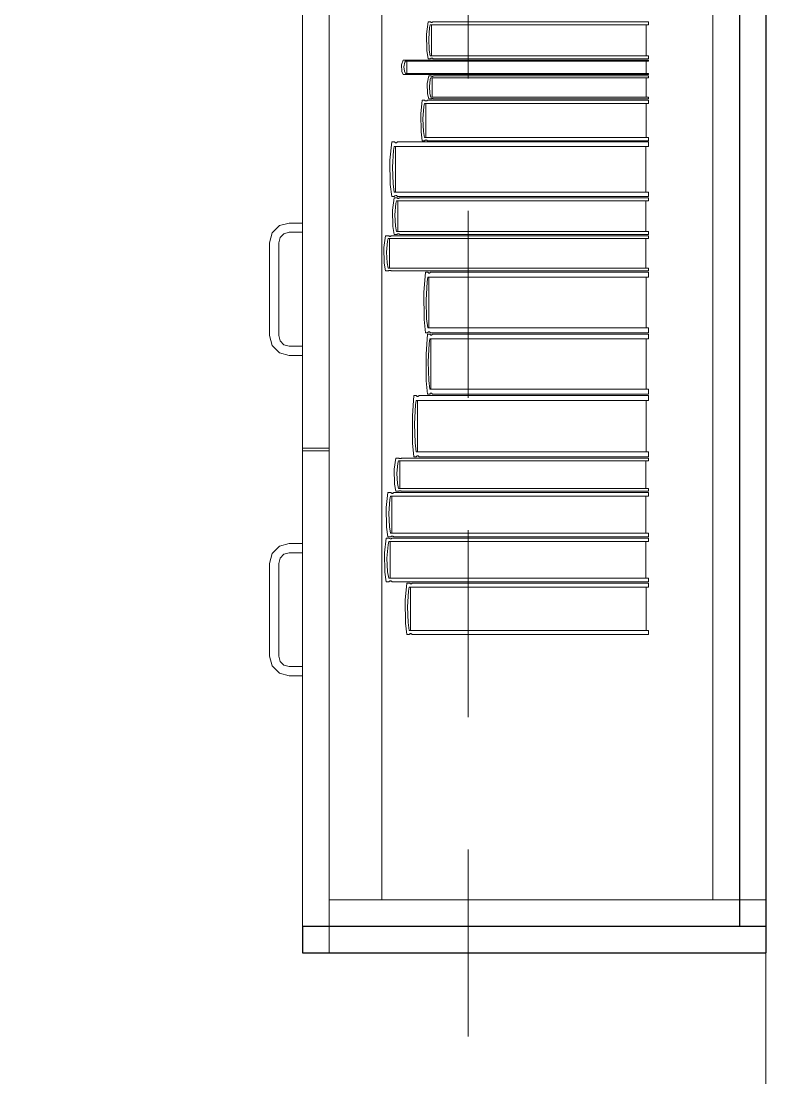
# Model space of a CAD drawing. Header units: inches. Extents: x -19 to 5698, y -728 to 92.
# Drawn here: x 399.732 to 400.295, y 11.044 to 11.842 of the extents above; entities that cross this region are included whole.
import ezdxf

# ---------------------------------------------------------------- set-up
doc = ezdxf.new("R2010")
doc.units = ezdxf.units.IN
doc.header["$MEASUREMENT"] = 0
doc.set_wipeout_variables(frame=1)
doc.linetypes.add('Hidden Line', pattern=[0.195611, 0.141111, -0.0545])
doc.linetypes.add('Wipeout_Contour', pattern=[1, 0, -1])
for name, color, linetype in [('02 _ ARQ _ ZON _ Espacio.3D', 7, 'Continuous'), ('08 _ STR _ EXT _ 09 Vigas', 251, 'Continuous'), ('Acabado - Muros', 7, 'Continuous'), ('Interior - Mobiliario', 7, 'Continuous')]:
    doc.layers.add(name, color=color, linetype=linetype)

msp = doc.modelspace()

# ---------------------------------------------------------------- linework, layer by layer
at = {"layer": '02 _ ARQ _ ZON _ Espacio.3D', "color": 254, "linetype": 'Continuous', "lineweight": 0, "flags": 128}
msp.add_lwpolyline([(400.07004, 7.35094), (400.07006, 8.1), (400.29503, 8.1), (400.29503, 16.5), (400.07006, 16.5), (400.07003, 17.35), (394.17005, 17.3498), (394.17005, 16.90015), (393.57006, 16.9), (393.57005, 16.29989), (393.12005, 16.29989), (393.12005, 15.4), (394.32004, 15.4), (394.32008, 7.7), (396.82566, 7.70001), (396.82566, 7.35)], close=True, dxfattribs=at)
at = {"layer": 'Interior - Mobiliario', "color": 175, "linetype": 'Continuous', "lineweight": 13}
for p, q in [((399.96503, 11.15879), (399.96503, 12.61879)), ((400.27503, 12.61879), (400.27503, 11.15879)), ((399.96503, 11.17879), (399.96503, 12.59879)), ((400.00503, 12.59879), (400.00503, 11.17879)), ((400.25503, 11.17879), (400.25503, 12.59879)), ((399.94503, 11.87879), (399.94503, 11.51979)), ((399.96503, 11.87879), (399.96503, 11.51979)), ((400.03878, 11.83242), (400.0399, 11.84172)), ((400.0399, 11.84172), (400.04171, 11.84172)), ((400.04171, 11.84172), (400.04184, 11.84157)), ((400.04325, 11.84144), (400.04346, 11.84161)), ((400.04346, 11.84161), (400.04355, 11.84172)), ((400.04355, 11.84172), (400.20638, 11.84172)), ((400.20638, 11.84172), (400.20638, 11.83949)), ((400.04107, 11.83738), (400.04037, 11.82883)), ((400.04156, 11.83949), (400.04107, 11.83738)), ((400.20638, 11.83949), (400.04156, 11.83949)), ((400.04184, 11.84157), (400.04206, 11.84141)), ((400.04206, 11.84141), (400.04229, 11.84131)), ((400.04229, 11.84131), (400.04253, 11.84126)), ((400.04239, 11.81607), (400.04239, 11.83949)), ((400.04253, 11.84126), (400.04278, 11.84126)), ((400.04278, 11.84126), (400.04302, 11.84133)), ((400.04302, 11.84133), (400.04325, 11.84144)), ((400.20471, 11.83949), (400.20471, 11.81607)), ((400.03898, 11.81996), (400.03878, 11.83242)), ((400.04037, 11.82883), (400.0408, 11.82025)), ((400.0399, 11.81384), (400.03898, 11.81996)), ((400.0408, 11.82025), (400.04156, 11.81607)), ((400.01973, 11.80917), (400.02097, 11.81284)), ((400.02097, 11.81284), (400.02299, 11.81284)), ((400.02228, 11.81113), (400.0215, 11.80775)), ((400.02283, 11.81196), (400.02228, 11.81113)), ((400.20638, 11.81196), (400.02283, 11.81196)), ((400.02299, 11.81284), (400.02314, 11.81278)), ((400.02314, 11.81278), (400.02338, 11.81272)), ((400.02338, 11.81272), (400.02364, 11.81268)), ((400.02364, 11.81268), (400.02391, 11.81266)), ((400.02376, 11.80271), (400.02376, 11.81196)), ((400.02391, 11.81266), (400.02418, 11.81266)), ((400.02418, 11.81266), (400.02445, 11.81269)), ((400.02445, 11.81269), (400.02471, 11.81273)), ((400.02471, 11.81273), (400.02494, 11.8128)), ((400.02494, 11.8128), (400.02504, 11.81284)), ((400.02504, 11.81284), (400.20638, 11.81284)), ((400.04171, 11.81384), (400.0399, 11.81384)), ((400.04156, 11.81607), (400.20638, 11.81607)), ((400.0418, 11.81395), (400.04171, 11.81384)), ((400.04201, 11.81412), (400.0418, 11.81395)), ((400.04224, 11.81424), (400.04201, 11.81412)), ((400.04248, 11.8143), (400.04224, 11.81424)), ((400.04272, 11.81431), (400.04248, 11.8143)), ((400.04297, 11.81426), (400.04272, 11.81431)), ((400.0432, 11.81415), (400.04297, 11.81426)), ((400.04341, 11.81399), (400.0432, 11.81415)), ((400.04355, 11.81384), (400.04341, 11.81399)), ((400.20638, 11.81384), (400.04355, 11.81384)), ((400.20452, 11.81196), (400.20452, 11.80271)), ((400.20638, 11.81607), (400.20638, 11.81384)), ((400.20638, 11.81284), (400.20638, 11.81196)), ((400.01996, 11.80424), (400.01973, 11.80917)), ((400.02097, 11.80183), (400.01996, 11.80424)), ((400.02299, 11.80183), (400.02097, 11.80183)), ((400.0215, 11.80775), (400.02198, 11.80436)), ((400.02198, 11.80436), (400.02283, 11.80271)), ((400.02283, 11.80271), (400.20638, 11.80271)), ((400.02309, 11.80187), (400.02299, 11.80183)), ((400.02333, 11.80194), (400.02309, 11.80187)), ((400.02358, 11.80198), (400.02333, 11.80194)), ((400.02385, 11.80201), (400.02358, 11.80198)), ((400.02412, 11.80201), (400.02385, 11.80201)), ((400.02439, 11.80199), (400.02412, 11.80201)), ((400.02465, 11.80195), (400.02439, 11.80199)), ((400.02489, 11.80189), (400.02465, 11.80195)), ((400.02504, 11.80183), (400.02489, 11.80189)), ((400.20638, 11.80183), (400.02504, 11.80183)), ((400.20638, 11.80271), (400.20638, 11.80183)), ((400.03924, 11.79504), (400.04036, 11.80083)), ((400.03945, 11.78727), (400.03924, 11.79504)), ((400.04036, 11.80083), (400.04216, 11.80083)), ((400.04153, 11.79812), (400.04083, 11.7928)), ((400.04202, 11.79944), (400.04153, 11.79812)), ((400.20638, 11.79944), (400.04202, 11.79944)), ((400.04216, 11.80083), (400.0423, 11.80074)), ((400.0423, 11.80074), (400.04251, 11.80064)), ((400.04251, 11.80064), (400.04275, 11.80057)), ((400.04275, 11.80057), (400.04299, 11.80054)), ((400.04285, 11.78486), (400.04285, 11.79944)), ((400.04299, 11.80054), (400.04323, 11.80054)), ((400.04323, 11.80054), (400.04347, 11.80058)), ((400.04347, 11.80058), (400.0437, 11.80066)), ((400.0437, 11.80066), (400.04391, 11.80076)), ((400.04391, 11.80076), (400.044, 11.80083)), ((400.044, 11.80083), (400.20638, 11.80083)), ((400.20472, 11.79944), (400.20472, 11.78486)), ((400.20638, 11.80083), (400.20638, 11.79944)), ((400.04036, 11.78347), (400.03945, 11.78727)), ((400.04083, 11.7928), (400.04126, 11.78746)), ((400.04126, 11.78746), (400.04202, 11.78486)), ((400.03434, 11.77229), (400.03548, 11.78247)), ((400.03548, 11.78247), (400.03734, 11.78247)), ((400.03719, 11.78003), (400.03669, 11.77771)), ((400.20638, 11.78003), (400.03719, 11.78003)), ((400.03734, 11.78247), (400.03748, 11.7823)), ((400.03748, 11.7823), (400.0377, 11.78213)), ((400.0377, 11.78213), (400.03794, 11.78201)), ((400.03794, 11.78201), (400.03819, 11.78196)), ((400.03805, 11.7544), (400.03805, 11.78003)), ((400.03819, 11.78196), (400.03844, 11.78196)), ((400.03844, 11.78196), (400.03869, 11.78203)), ((400.03869, 11.78203), (400.03892, 11.78216)), ((400.03892, 11.78216), (400.03914, 11.78235)), ((400.03914, 11.78235), (400.03923, 11.78247)), ((400.03923, 11.78247), (400.20638, 11.78247)), ((400.04216, 11.78347), (400.04036, 11.78347)), ((400.04202, 11.78486), (400.20638, 11.78486)), ((400.04225, 11.78353), (400.04216, 11.78347)), ((400.04246, 11.78364), (400.04225, 11.78353)), ((400.04269, 11.78371), (400.04246, 11.78364)), ((400.04293, 11.78375), (400.04269, 11.78371)), ((400.04318, 11.78376), (400.04293, 11.78375)), ((400.04342, 11.78373), (400.04318, 11.78376)), ((400.04365, 11.78366), (400.04342, 11.78373)), ((400.04387, 11.78356), (400.04365, 11.78366)), ((400.044, 11.78347), (400.04387, 11.78356)), ((400.20638, 11.78347), (400.044, 11.78347)), ((400.20467, 11.78003), (400.20467, 11.7544)), ((400.20638, 11.78486), (400.20638, 11.78347)), ((400.20638, 11.78247), (400.20638, 11.78003)), ((400.03455, 11.75865), (400.03434, 11.77229)), ((400.03669, 11.77771), (400.03597, 11.76836)), ((400.03597, 11.76836), (400.03641, 11.75897)), ((400.03548, 11.75196), (400.03455, 11.75865)), ((400.03641, 11.75897), (400.03719, 11.7544)), ((400.03719, 11.7544), (400.20638, 11.7544)), ((400.20638, 11.7544), (400.20638, 11.75196)), ((400.01107, 11.73724), (400.01238, 11.75096)), ((400.01238, 11.75096), (400.01449, 11.75096)), ((400.01432, 11.74767), (400.01374, 11.74455)), ((400.20638, 11.74767), (400.01432, 11.74767)), ((400.01449, 11.75096), (400.01465, 11.75074)), ((400.01465, 11.75074), (400.0149, 11.7505)), ((400.0149, 11.7505), (400.01517, 11.75035)), ((400.01517, 11.75035), (400.01545, 11.75027)), ((400.01529, 11.71311), (400.01529, 11.74767)), ((400.01545, 11.75027), (400.01574, 11.75028)), ((400.01574, 11.75028), (400.01602, 11.75037)), ((400.01602, 11.75037), (400.01628, 11.75055)), ((400.01628, 11.75055), (400.01653, 11.7508)), ((400.01653, 11.7508), (400.01663, 11.75096)), ((400.01663, 11.75096), (400.20638, 11.75096)), ((400.03734, 11.75196), (400.03548, 11.75196)), ((400.03744, 11.75208), (400.03734, 11.75196)), ((400.03765, 11.75226), (400.03744, 11.75208)), ((400.03789, 11.75239), (400.03765, 11.75226)), ((400.03814, 11.75246), (400.03789, 11.75239)), ((400.03839, 11.75247), (400.03814, 11.75246)), ((400.03864, 11.75241), (400.03839, 11.75247)), ((400.03887, 11.7523), (400.03864, 11.75241)), ((400.03909, 11.75212), (400.03887, 11.7523)), ((400.03923, 11.75196), (400.03909, 11.75212)), ((400.20638, 11.75196), (400.03923, 11.75196)), ((400.20444, 11.74767), (400.20444, 11.71311)), ((400.20638, 11.75096), (400.20638, 11.74767)), ((400.01374, 11.74455), (400.01293, 11.73194)), ((400.01132, 11.71885), (400.01107, 11.73724)), ((400.01293, 11.73194), (400.01343, 11.71928)), ((400.01238, 11.70982), (400.01132, 11.71885)), ((400.01343, 11.71928), (400.01432, 11.71311)), ((400.01449, 11.70982), (400.01238, 11.70982)), ((400.01293, 11.6996), (400.01422, 11.70882)), ((400.01422, 11.70882), (400.01631, 11.70882)), ((400.01432, 11.71311), (400.20638, 11.71311)), ((400.01459, 11.70998), (400.01449, 11.70982)), ((400.01484, 11.71023), (400.01459, 11.70998)), ((400.01511, 11.71041), (400.01484, 11.71023)), ((400.01539, 11.7105), (400.01511, 11.71041)), ((400.01567, 11.71051), (400.01539, 11.7105)), ((400.01614, 11.70661), (400.01557, 11.70451)), ((400.01595, 11.71044), (400.01567, 11.71051)), ((400.01623, 11.71028), (400.01595, 11.71044)), ((400.20638, 11.70661), (400.01614, 11.70661)), ((400.01648, 11.71004), (400.01623, 11.71028)), ((400.01631, 11.70882), (400.01647, 11.70868)), ((400.01647, 11.70868), (400.01671, 11.70852)), ((400.01663, 11.70982), (400.01648, 11.71004)), ((400.20638, 11.70982), (400.01663, 11.70982)), ((400.01671, 11.70852), (400.01698, 11.70841)), ((400.01698, 11.70841), (400.01726, 11.70836)), ((400.0171, 11.68337), (400.0171, 11.70661)), ((400.01726, 11.70836), (400.01755, 11.70837)), ((400.01755, 11.70837), (400.01782, 11.70843)), ((400.01782, 11.70843), (400.01809, 11.70855)), ((400.01809, 11.70855), (400.01833, 11.70872)), ((400.01833, 11.70872), (400.01844, 11.70882)), ((400.01844, 11.70882), (400.20638, 11.70882)), ((400.20445, 11.70661), (400.20445, 11.68337)), ((400.20638, 11.71311), (400.20638, 11.70982)), ((400.20638, 11.70882), (400.20638, 11.70661)), ((400.01317, 11.68722), (400.01293, 11.6996)), ((400.01557, 11.70451), (400.01477, 11.69603)), ((400.01477, 11.69603), (400.01526, 11.68751)), ((399.92003, 11.67479), (399.92204, 11.68229)), ((399.92204, 11.68229), (399.92753, 11.68779)), ((399.92753, 11.68779), (399.93503, 11.68979)), ((399.93503, 11.68279), (399.93103, 11.68172)), ((399.93503, 11.68979), (399.94503, 11.68979)), ((399.94503, 11.68279), (399.93503, 11.68279)), ((399.94503, 11.68979), (399.94503, 11.68279)), ((400.01422, 11.68115), (400.01317, 11.68722)), ((400.01526, 11.68751), (400.01614, 11.68337)), ((400.01614, 11.68337), (400.20638, 11.68337)), ((400.20638, 11.68337), (400.20638, 11.68115)), ((399.92003, 11.60479), (399.92003, 11.67479)), ((399.9281, 11.67879), (399.92703, 11.67479)), ((399.92703, 11.67479), (399.92703, 11.60479)), ((399.93103, 11.68172), (399.9281, 11.67879)), ((400.00647, 11.67129), (400.0078, 11.68015)), ((400.0078, 11.68015), (400.00996, 11.68015)), ((400.0092, 11.67601), (400.00837, 11.66787)), ((400.00979, 11.67803), (400.0092, 11.67601)), ((400.20638, 11.67803), (400.00979, 11.67803)), ((400.00996, 11.68015), (400.01012, 11.68001)), ((400.01012, 11.68001), (400.01038, 11.67986)), ((400.01038, 11.67986), (400.01066, 11.67976)), ((400.01066, 11.67976), (400.01095, 11.67971)), ((400.01078, 11.65571), (400.01078, 11.67803)), ((400.01095, 11.67971), (400.01124, 11.67972)), ((400.01124, 11.67972), (400.01153, 11.67978)), ((400.01153, 11.67978), (400.0118, 11.67989)), ((400.0118, 11.67989), (400.01205, 11.68005)), ((400.01205, 11.68005), (400.01216, 11.68015)), ((400.01216, 11.68015), (400.20638, 11.68015)), ((400.01631, 11.68115), (400.01422, 11.68115)), ((400.01641, 11.68126), (400.01631, 11.68115)), ((400.01666, 11.68143), (400.01641, 11.68126)), ((400.01692, 11.68155), (400.01666, 11.68143)), ((400.0172, 11.68161), (400.01692, 11.68155)), ((400.01748, 11.68162), (400.0172, 11.68161)), ((400.01776, 11.68157), (400.01748, 11.68162)), ((400.01803, 11.68146), (400.01776, 11.68157)), ((400.01828, 11.6813), (400.01803, 11.68146)), ((400.01844, 11.68115), (400.01828, 11.6813)), ((400.20638, 11.68115), (400.01844, 11.68115)), ((400.20439, 11.67803), (400.20439, 11.65571)), ((400.20638, 11.68015), (400.20638, 11.67803)), ((400.00671, 11.65941), (400.00647, 11.67129)), ((400.00837, 11.66787), (400.00887, 11.65969)), ((400.0078, 11.65358), (400.00671, 11.65941)), ((400.00887, 11.65969), (400.00979, 11.65571)), ((400.00996, 11.65358), (400.0078, 11.65358)), ((400.00979, 11.65571), (400.20638, 11.65571)), ((400.01007, 11.65369), (400.00996, 11.65358)), ((400.01032, 11.65385), (400.01007, 11.65369)), ((400.01059, 11.65396), (400.01032, 11.65385)), ((400.01088, 11.65402), (400.01059, 11.65396)), ((400.01117, 11.65403), (400.01088, 11.65402)), ((400.01146, 11.65398), (400.01117, 11.65403)), ((400.01174, 11.65388), (400.01146, 11.65398)), ((400.012, 11.65373), (400.01174, 11.65388)), ((400.01216, 11.65358), (400.012, 11.65373)), ((400.20638, 11.65358), (400.01216, 11.65358)), ((400.03675, 11.63734), (400.03789, 11.65258)), ((400.03789, 11.65258), (400.03972, 11.65258)), ((400.03972, 11.65258), (400.03986, 11.65234)), ((400.03986, 11.65234), (400.04007, 11.65208)), ((400.04007, 11.65208), (400.04031, 11.6519)), ((400.04031, 11.6519), (400.04055, 11.65182)), ((400.04055, 11.65182), (400.0408, 11.65183)), ((400.0408, 11.65183), (400.04105, 11.65194)), ((400.04105, 11.65194), (400.04128, 11.65213)), ((400.04128, 11.65213), (400.04149, 11.65241)), ((400.04149, 11.65241), (400.04158, 11.65258)), ((400.04158, 11.65258), (400.20638, 11.65258)), ((400.20638, 11.65571), (400.20638, 11.65358)), ((400.20638, 11.65258), (400.20638, 11.64893)), ((400.03907, 11.64546), (400.03837, 11.63144)), ((400.03957, 11.64893), (400.03907, 11.64546)), ((400.20638, 11.64893), (400.03957, 11.64893)), ((400.04041, 11.61052), (400.04041, 11.64893)), ((400.20469, 11.64893), (400.20469, 11.61052)), ((400.03696, 11.61689), (400.03675, 11.63734)), ((400.03837, 11.63144), (400.0388, 11.61736)), ((400.03789, 11.60686), (400.03696, 11.61689)), ((400.0388, 11.61736), (400.03957, 11.61052)), ((400.03957, 11.61052), (400.20638, 11.61052)), ((400.20638, 11.61052), (400.20638, 11.60686)), ((399.92204, 11.59729), (399.92003, 11.60479)), ((399.92703, 11.60479), (399.9281, 11.60079)), ((400.03972, 11.60686), (400.03789, 11.60686)), ((400.03833, 11.59076), (400.03945, 11.60586)), ((400.03945, 11.60586), (400.04127, 11.60586)), ((400.03981, 11.60703), (400.03972, 11.60686)), ((400.04002, 11.60731), (400.03981, 11.60703)), ((400.04026, 11.60751), (400.04002, 11.60731)), ((400.0405, 11.60761), (400.04026, 11.60751)), ((400.04075, 11.60762), (400.0405, 11.60761)), ((400.04112, 11.60223), (400.04063, 11.5988)), ((400.04099, 11.60754), (400.04075, 11.60762)), ((400.04123, 11.60736), (400.04099, 11.60754)), ((400.20638, 11.60223), (400.04112, 11.60223)), ((400.04145, 11.6071), (400.04123, 11.60736)), ((400.04127, 11.60586), (400.04141, 11.60561)), ((400.04141, 11.60561), (400.04162, 11.60536)), ((400.04158, 11.60686), (400.04145, 11.6071)), ((400.20638, 11.60686), (400.04158, 11.60686)), ((400.04162, 11.60536), (400.04185, 11.60518)), ((400.04185, 11.60518), (400.0421, 11.6051)), ((400.04196, 11.5642), (400.04196, 11.60223)), ((400.0421, 11.6051), (400.04234, 11.60511)), ((400.04234, 11.60511), (400.04259, 11.60521)), ((400.04259, 11.60521), (400.04281, 11.60541)), ((400.04281, 11.60541), (400.04302, 11.60568)), ((400.04302, 11.60568), (400.04312, 11.60586)), ((400.04312, 11.60586), (400.20638, 11.60586)), ((400.20471, 11.60223), (400.20471, 11.5642)), ((400.20638, 11.60586), (400.20638, 11.60223)), ((399.92753, 11.5918), (399.92204, 11.59729)), ((399.9281, 11.60079), (399.93103, 11.59787)), ((399.93103, 11.59787), (399.93503, 11.59679)), ((399.93503, 11.59679), (399.94503, 11.59679)), ((399.94503, 11.59679), (399.94503, 11.58979)), ((400.04063, 11.5988), (400.03993, 11.58492)), ((399.93503, 11.58979), (399.92753, 11.5918)), ((399.94503, 11.58979), (399.93503, 11.58979)), ((400.03854, 11.5705), (400.03833, 11.59076)), ((400.03993, 11.58492), (400.04036, 11.57098)), ((400.03945, 11.56057), (400.03854, 11.5705)), ((400.04036, 11.57098), (400.04112, 11.5642)), ((400.04112, 11.5642), (400.20638, 11.5642)), ((400.20638, 11.5642), (400.20638, 11.56057)), ((400.02799, 11.54413), (400.02918, 11.55957)), ((400.02918, 11.55957), (400.03111, 11.55957)), ((400.03095, 11.55587), (400.03043, 11.55236)), ((400.20638, 11.55587), (400.03095, 11.55587)), ((400.03111, 11.55957), (400.03125, 11.55932)), ((400.03125, 11.55932), (400.03148, 11.55906)), ((400.03148, 11.55906), (400.03173, 11.55888)), ((400.03173, 11.55888), (400.03199, 11.5588)), ((400.03184, 11.51697), (400.03184, 11.55587)), ((400.03199, 11.5588), (400.03225, 11.55881)), ((400.03225, 11.55881), (400.03251, 11.55892)), ((400.03251, 11.55892), (400.03275, 11.55911)), ((400.03275, 11.55911), (400.03297, 11.55939)), ((400.03297, 11.55939), (400.03307, 11.55957)), ((400.03307, 11.55957), (400.20638, 11.55957)), ((400.04127, 11.56057), (400.03945, 11.56057)), ((400.04136, 11.56075), (400.04127, 11.56057)), ((400.04157, 11.56102), (400.04136, 11.56075)), ((400.0418, 11.56122), (400.04157, 11.56102)), ((400.04204, 11.56132), (400.0418, 11.56122)), ((400.04229, 11.56133), (400.04204, 11.56132)), ((400.04253, 11.56125), (400.04229, 11.56133)), ((400.04277, 11.56107), (400.04253, 11.56125)), ((400.04298, 11.56082), (400.04277, 11.56107)), ((400.04312, 11.56057), (400.04298, 11.56082)), ((400.20638, 11.56057), (400.04312, 11.56057)), ((400.2046, 11.55587), (400.2046, 11.51697)), ((400.20638, 11.55957), (400.20638, 11.55587)), ((400.03043, 11.55236), (400.02969, 11.53816)), ((400.02821, 11.52342), (400.02799, 11.54413)), ((400.02969, 11.53816), (400.03014, 11.5239)), ((400.02918, 11.51326), (400.02821, 11.52342)), ((400.03014, 11.5239), (400.03095, 11.51697)), ((399.94503, 11.51979), (399.96503, 11.51979)), ((399.94503, 11.51779), (399.96503, 11.51779)), ((400.03095, 11.51697), (400.20638, 11.51697)), ((400.20638, 11.51697), (400.20638, 11.51326)), ((400.01434, 11.50391), (400.01562, 11.51226)), ((400.01562, 11.51226), (400.01769, 11.51226)), ((400.01696, 11.50836), (400.01616, 11.50068)), ((400.01753, 11.51026), (400.01696, 11.50836)), ((400.20638, 11.51026), (400.01753, 11.51026)), ((400.01769, 11.51226), (400.01785, 11.51213)), ((400.01785, 11.51213), (400.01809, 11.51199)), ((400.01809, 11.51199), (400.01836, 11.51189)), ((400.01836, 11.51189), (400.01864, 11.51185)), ((400.01848, 11.48921), (400.01848, 11.51026)), ((400.01864, 11.51185), (400.01892, 11.51185)), ((400.01892, 11.51185), (400.0192, 11.51191)), ((400.0192, 11.51191), (400.01946, 11.51201)), ((400.01946, 11.51201), (400.0197, 11.51217)), ((400.0197, 11.51217), (400.0198, 11.51226)), ((400.0198, 11.51226), (400.20638, 11.51226)), ((400.03111, 11.51326), (400.02918, 11.51326)), ((400.03121, 11.51344), (400.03111, 11.51326)), ((400.03143, 11.51373), (400.03121, 11.51344)), ((400.03167, 11.51392), (400.03143, 11.51373)), ((400.03193, 11.51403), (400.03167, 11.51392)), ((400.03219, 11.51404), (400.03193, 11.51403)), ((400.03245, 11.51395), (400.03219, 11.51404)), ((400.0327, 11.51378), (400.03245, 11.51395)), ((400.03293, 11.51351), (400.0327, 11.51378)), ((400.03307, 11.51326), (400.03293, 11.51351)), ((400.20638, 11.51326), (400.03307, 11.51326)), ((400.20447, 11.51026), (400.20447, 11.48921)), ((400.20638, 11.51226), (400.20638, 11.51026)), ((400.01457, 11.4927), (400.01434, 11.50391)), ((400.01616, 11.50068), (400.01665, 11.49296)), ((400.01562, 11.48721), (400.01457, 11.4927)), ((400.01665, 11.49296), (400.01753, 11.48921)), ((400.00825, 11.47507), (400.00957, 11.48621)), ((400.00957, 11.48621), (400.01171, 11.48621)), ((400.01154, 11.48353), (400.01096, 11.481)), ((400.20638, 11.48353), (400.01154, 11.48353)), ((400.01171, 11.48621), (400.01188, 11.48603)), ((400.01188, 11.48603), (400.01213, 11.48584)), ((400.01213, 11.48584), (400.0124, 11.48571)), ((400.0124, 11.48571), (400.01269, 11.48565)), ((400.01253, 11.45548), (400.01253, 11.48353)), ((400.01269, 11.48565), (400.01298, 11.48565)), ((400.01298, 11.48565), (400.01327, 11.48573)), ((400.01327, 11.48573), (400.01354, 11.48587)), ((400.01354, 11.48587), (400.01378, 11.48608)), ((400.01378, 11.48608), (400.01389, 11.48621)), ((400.01389, 11.48621), (400.20638, 11.48621)), ((400.01769, 11.48721), (400.01562, 11.48721)), ((400.01753, 11.48921), (400.20638, 11.48921)), ((400.0178, 11.4873), (400.01769, 11.48721)), ((400.01804, 11.48745), (400.0178, 11.4873)), ((400.0183, 11.48756), (400.01804, 11.48745)), ((400.01858, 11.48762), (400.0183, 11.48756)), ((400.01886, 11.48762), (400.01858, 11.48762)), ((400.01914, 11.48758), (400.01886, 11.48762)), ((400.0194, 11.48748), (400.01914, 11.48758)), ((400.01965, 11.48734), (400.0194, 11.48748)), ((400.0198, 11.48721), (400.01965, 11.48734)), ((400.20638, 11.48721), (400.0198, 11.48721)), ((400.20441, 11.48353), (400.20441, 11.45548)), ((400.20638, 11.48921), (400.20638, 11.48721)), ((400.20638, 11.48621), (400.20638, 11.48353)), ((400.0085, 11.46013), (400.00825, 11.47507)), ((400.01096, 11.481), (400.01014, 11.47076)), ((400.01014, 11.47076), (400.01064, 11.46048)), ((400.00957, 11.45281), (400.0085, 11.46013)), ((400.01064, 11.46048), (400.01154, 11.45548)), ((400.00693, 11.44085), (400.00826, 11.45181)), ((400.00826, 11.45181), (400.01042, 11.45181)), ((400.01171, 11.45281), (400.00957, 11.45281)), ((400.01042, 11.45181), (400.01058, 11.45163)), ((400.01058, 11.45163), (400.01084, 11.45145)), ((400.01084, 11.45145), (400.01111, 11.45132)), ((400.01111, 11.45132), (400.0114, 11.45126)), ((400.0114, 11.45126), (400.01169, 11.45127)), ((400.01154, 11.45548), (400.20638, 11.45548)), ((400.01169, 11.45127), (400.01198, 11.45134)), ((400.01182, 11.45294), (400.01171, 11.45281)), ((400.01207, 11.45314), (400.01182, 11.45294)), ((400.01198, 11.45134), (400.01225, 11.45148)), ((400.01234, 11.45328), (400.01207, 11.45314)), ((400.01225, 11.45148), (400.0125, 11.45168)), ((400.01263, 11.45336), (400.01234, 11.45328)), ((400.0125, 11.45168), (400.01261, 11.45181)), ((400.01261, 11.45181), (400.20638, 11.45181)), ((400.01292, 11.45337), (400.01263, 11.45336)), ((400.0132, 11.45331), (400.01292, 11.45337)), ((400.01348, 11.45318), (400.0132, 11.45331)), ((400.01373, 11.45299), (400.01348, 11.45318)), ((400.01389, 11.45281), (400.01373, 11.45299)), ((400.20638, 11.45281), (400.01389, 11.45281)), ((400.20638, 11.45548), (400.20638, 11.45281)), ((400.20638, 11.45181), (400.20638, 11.44918)), ((399.92753, 11.44579), (399.92204, 11.44029)), ((399.93503, 11.44779), (399.92753, 11.44579)), ((399.94503, 11.44779), (399.93503, 11.44779)), ((399.94503, 11.44079), (399.94503, 11.44779)), ((400.00966, 11.44669), (400.00883, 11.43661)), ((400.01025, 11.44918), (400.00966, 11.44669)), ((400.20638, 11.44918), (400.01025, 11.44918)), ((400.01124, 11.42157), (400.01124, 11.44918)), ((400.2044, 11.44918), (400.2044, 11.42157)), ((399.92204, 11.44029), (399.92003, 11.43279)), ((399.92703, 11.43279), (399.9281, 11.43679)), ((399.9281, 11.43679), (399.93103, 11.43972)), ((399.93103, 11.43972), (399.93503, 11.44079)), ((399.93503, 11.44079), (399.94503, 11.44079)), ((400.00718, 11.42615), (400.00693, 11.44085)), ((400.00883, 11.43661), (400.00934, 11.42649)), ((399.92003, 11.43279), (399.92003, 11.36279)), ((399.92703, 11.36279), (399.92703, 11.43279)), ((400.00826, 11.41894), (400.00718, 11.42615)), ((400.01042, 11.41894), (400.00826, 11.41894)), ((400.00934, 11.42649), (400.01025, 11.42157)), ((400.01025, 11.42157), (400.20638, 11.42157)), ((400.01053, 11.41907), (400.01042, 11.41894)), ((400.01078, 11.41927), (400.01053, 11.41907)), ((400.01105, 11.41941), (400.01078, 11.41927)), ((400.01134, 11.41948), (400.01105, 11.41941)), ((400.01163, 11.41949), (400.01134, 11.41948)), ((400.01192, 11.41943), (400.01163, 11.41949)), ((400.01219, 11.4193), (400.01192, 11.41943)), ((400.01245, 11.41912), (400.01219, 11.4193)), ((400.01261, 11.41894), (400.01245, 11.41912)), ((400.20638, 11.41894), (400.01261, 11.41894)), ((400.20638, 11.42157), (400.20638, 11.41894)), ((400.02262, 11.40498), (400.02385, 11.41794)), ((400.02385, 11.41794), (400.02583, 11.41794)), ((400.02513, 11.41188), (400.02437, 11.39996)), ((400.02567, 11.41483), (400.02513, 11.41188)), ((400.20638, 11.41483), (400.02567, 11.41483)), ((400.02583, 11.41794), (400.02598, 11.41773)), ((400.02598, 11.41773), (400.02622, 11.41751)), ((400.02622, 11.41751), (400.02647, 11.41736)), ((400.02647, 11.41736), (400.02674, 11.41729)), ((400.02658, 11.38218), (400.02658, 11.41483)), ((400.02674, 11.41729), (400.027, 11.4173)), ((400.027, 11.4173), (400.02727, 11.41739)), ((400.02727, 11.41739), (400.02752, 11.41755)), ((400.02752, 11.41755), (400.02775, 11.41779)), ((400.02775, 11.41779), (400.02785, 11.41794)), ((400.02785, 11.41794), (400.20638, 11.41794)), ((400.20455, 11.41483), (400.20455, 11.38218)), ((400.20638, 11.41794), (400.20638, 11.41483)), ((400.02285, 11.38759), (400.02262, 11.40498)), ((400.02437, 11.39996), (400.02483, 11.388)), ((400.02385, 11.37907), (400.02285, 11.38759)), ((400.02483, 11.388), (400.02567, 11.38218)), ((400.02583, 11.37907), (400.02385, 11.37907)), ((400.02567, 11.38218), (400.20638, 11.38218)), ((400.02593, 11.37922), (400.02583, 11.37907)), ((400.02616, 11.37946), (400.02593, 11.37922)), ((400.02641, 11.37962), (400.02616, 11.37946)), ((400.02668, 11.37971), (400.02641, 11.37962)), ((400.02695, 11.37972), (400.02668, 11.37971)), ((400.02721, 11.37965), (400.02695, 11.37972)), ((400.02747, 11.3795), (400.02721, 11.37965)), ((400.0277, 11.37928), (400.02747, 11.3795)), ((400.02785, 11.37907), (400.0277, 11.37928)), ((400.20638, 11.37907), (400.02785, 11.37907)), ((400.20638, 11.38218), (400.20638, 11.37907)), ((399.92003, 11.36279), (399.92204, 11.35529)), ((399.92204, 11.35529), (399.92753, 11.3498)), ((399.9281, 11.35879), (399.92703, 11.36279)), ((399.93103, 11.35587), (399.9281, 11.35879)), ((399.93503, 11.35479), (399.93103, 11.35587)), ((399.92753, 11.3498), (399.93503, 11.34779)), ((399.94503, 11.35479), (399.93503, 11.35479)), ((399.93503, 11.34779), (399.94503, 11.34779)), ((399.94503, 11.34779), (399.94503, 11.35479)), ((400.00503, 11.17879), (399.96503, 11.17879)), ((400.25503, 11.17879), (400.00503, 11.17879)), ((400.27503, 11.15879), (399.96503, 11.15879))]:
    msp.add_line(p, q, dxfattribs=at)

# ---------------------------------------------------------------- next in the draw order: wipeouts: each hides what was drawn before it
at = {"color": 254, "linetype": 'Wipeout_Contour', "lineweight": 0, "ltscale": 12986.171769}
msp.add_wipeout([(400.27503, 11.15879), (400.29503, 11.15879), (400.29503, 12.61879), (400.27503, 12.61879)], dxfattribs=at).dxf.layer = 'Interior - Mobiliario'

# ---------------------------------------------------------------- next in the draw order: linework, layer by layer
at = {"layer": 'Interior - Mobiliario', "color": 175, "linetype": 'Continuous', "lineweight": 30}
for p, q in [((400.27503, 12.61879), (400.27503, 11.15879)), ((400.29503, 12.61879), (400.29503, 11.15879)), ((400.27503, 11.15879), (400.29503, 11.15879))]:
    msp.add_line(p, q, dxfattribs=at)
at = {"layer": 'Interior - Mobiliario', "color": 175, "linetype": 'Continuous', "lineweight": 13}
for p, q in [((400.27503, 11.15879), (400.27503, 12.61879)), ((400.29503, 12.61879), (400.29503, 11.15879)), ((400.29503, 12.59879), (400.29503, 11.17879)), ((400.29503, 11.17879), (400.25503, 11.17879)), ((400.29503, 11.15879), (400.27503, 11.15879))]:
    msp.add_line(p, q, dxfattribs=at)

# ---------------------------------------------------------------- next in the draw order: wipeouts: each hides what was drawn before it
at = {"color": 254, "linetype": 'Wipeout_Contour', "lineweight": 0, "ltscale": 12985.500944}
msp.add_wipeout([(399.94503, 11.13879), (400.29503, 11.13879), (400.29503, 11.15879), (399.94503, 11.15879)], dxfattribs=at).dxf.layer = 'Interior - Mobiliario'

# ---------------------------------------------------------------- next in the draw order: linework, layer by layer
at = {"layer": '08 _ STR _ EXT _ 09 Vigas', "color": 251, "linetype": 'Hidden Line', "lineweight": 13, "true_color": 0x636466}
msp.add_line((400.07006, 7.7), (400.07006, 16.9), dxfattribs=at)
at = {"layer": 'Acabado - Muros', "color": 251, "linetype": 'Continuous', "lineweight": 13, "flags": 128}
msp.add_lwpolyline([(400.29504, 10.04994), (400.29504, 12.18344)], dxfattribs=at)
at = {"layer": 'Interior - Mobiliario', "color": 175, "linetype": 'Continuous', "lineweight": 13}
for p, q in [((399.94503, 12.63879), (399.94503, 11.13879)), ((400.29503, 11.13879), (400.29503, 12.63879)), ((399.94503, 11.15879), (399.94503, 12.61879)), ((399.94503, 11.15879), (399.94503, 12.61879)), ((399.96503, 11.15879), (399.96503, 12.61879)), ((399.96503, 11.15879), (399.96503, 12.61879)), ((400.27503, 12.61879), (400.27503, 11.15879)), ((400.27503, 12.61879), (400.27503, 11.15879)), ((400.27503, 12.61879), (400.27503, 11.15879)), ((400.29503, 12.61879), (400.29503, 11.15879)), ((399.94503, 11.15879), (399.94503, 11.51779)), ((399.96503, 11.15879), (399.96503, 11.51779)), ((399.96503, 11.13879), (399.96503, 11.17879)), ((400.29503, 11.17879), (400.29503, 11.13879)), ((399.94503, 11.13879), (399.94503, 11.15879)), ((399.94503, 11.15879), (400.29503, 11.15879)), ((400.29503, 11.15879), (399.94503, 11.15879)), ((400.27503, 11.15879), (399.94503, 11.15879)), ((399.94503, 11.15879), (399.96503, 11.15879)), ((400.27503, 11.15879), (399.96503, 11.15879)), ((400.27503, 11.15879), (399.96503, 11.15879)), ((400.29503, 11.15879), (400.29503, 11.13879)), ((400.29503, 11.13879), (399.94503, 11.13879)), ((399.94503, 11.13879), (400.29503, 11.13879)), ((400.29503, 11.13879), (399.96503, 11.13879))]:
    msp.add_line(p, q, dxfattribs=at)
at = {"layer": 'Interior - Mobiliario', "color": 175, "linetype": 'Continuous', "lineweight": 30}
for p, q in [((399.94503, 11.15879), (400.29503, 11.15879)), ((399.94503, 11.15879), (399.94503, 11.13879)), ((400.29503, 11.15879), (400.29503, 11.13879)), ((399.94503, 11.13879), (400.29503, 11.13879))]:
    msp.add_line(p, q, dxfattribs=at)

doc.saveas('drawing.dxf')
